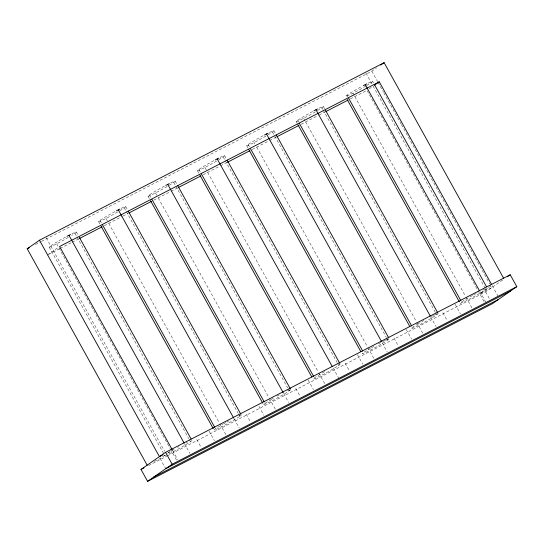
<?xml version="1.0" encoding="UTF-8"?>
<svg xmlns="http://www.w3.org/2000/svg" width="544" height="544" viewBox="0 0 544 544"><rect width="100%" height="100%" fill="white"/><g stroke="black" fill="none" stroke-linecap="round" stroke-linejoin="round"><path stroke-width="0.41" stroke-dasharray="2.72 2.04" d="M47.294 255.054L58.208 247.459M41.528 241.393L371.851 71.223L376.625 67.898M369.022 88.93L372.436 86.557M154.326 461.462L160.065 458.504L166.206 454.233M167.572 453.281L170.299 451.384M167.402 455.838L485.656 291.876L502.704 280.01M35.496 244.501L40.773 241.781M48.722 254.32L59.432 248.798M60.18 248.418L71.393 242.638M72.141 242.25L78.866 238.789M104.292 225.692L122.264 216.43M123.012 216.043L128.255 213.343M153.728 200.219L170.211 191.726M170.959 191.345L177.704 187.87M203.17 174.746L219.749 166.206M220.504 165.818L226.549 162.704M252.226 149.478L268.797 140.937M269.552 140.549L276.325 137.061M301.158 124.27L318.335 115.416M319.083 115.036L325.04 111.962M350.37 98.913L366.976 90.358L477.693 290.095M215.077 429.053L215.553 428.808M240.196 416.112L239.829 416.303L238.592 414.079M264.466 403.607L265.003 403.335M289.85 390.531L289.279 390.83L288.041 388.6M339.177 365.119L338.715 365.357L337.484 363.134M387.947 339.993L386.573 337.838M436.852 314.799L435.486 312.644M461.128 302.294L461.618 302.042M148.546 465.548L166.648 456.226M498.209 296.412L492.028 285.26L479.754 293.808L491.796 287.606L490.151 284.641M371.851 71.223L377.604 81.593M378.012 82.334L383.35 91.97M383.765 92.711L401.016 123.835M401.424 124.576L489.743 283.9M372.674 81.389L373.497 82.872M365.949 73.148L372.735 85.408M373.116 86.088L485.887 289.537M485.656 291.876L489.777 299.309M479.89 291.516L486.479 303.409M478.108 290.836L484.282 301.981M352.954 93.214L354.083 95.254M354.838 96.608L465.555 296.351M465.97 297.092L472.559 308.978M346.956 95.193L347.779 96.676M455.131 304.273L460.482 313.936M442.857 312.82L447.386 320.994M323.381 106.495L324.612 108.718M321.939 107.794L322.762 109.276M323.17 110.017L435.078 311.896M430.726 316.846L436.077 326.509M303.661 118.32L304.864 120.489M305.674 121.944L416.391 321.681M416.799 322.422L422.98 333.567M297.663 120.299L298.486 121.781M296.222 121.598L297.044 123.08M406.218 329.467L411.577 339.13M393.944 338.014L398.473 346.195M273.904 130.682L275.556 133.654M272.462 131.981L386.158 337.096M382.221 342.788L387.165 351.71M254.184 142.508L254.918 143.834M256.754 147.145L367.472 346.882M367.887 347.623L374.061 358.768M248.186 144.486L249.424 146.717M246.745 145.785L247.982 148.016M357.449 354.593L362.807 364.256M345.175 363.14L349.704 371.314M224.631 155.638L226.685 159.344M223.183 156.937L224.828 159.902M225.243 160.643L337.069 362.392M333.125 368.077L339.306 379.229M204.911 167.464L206.876 171.013M207.665 172.434L318.383 372.171M318.791 372.912L324.972 384.057M198.914 169.442L200.559 172.407M197.472 170.741L199.111 173.706M308.128 380.004L313.48 389.667M295.848 388.552L300.383 396.726M175.188 181.111L177.249 184.817M173.747 182.41L175.392 185.375M175.8 186.116L287.633 387.858M283.689 393.55L288.633 402.472M155.468 192.936L157.44 196.486M158.229 197.9L268.94 397.644M269.355 398.385L275.536 409.53M149.471 194.915L151.116 197.88M148.029 196.214L149.675 199.179M258.883 406.334L263.826 415.249M246.194 414.134L250.723 422.307M125.739 206.584L127.799 210.29M124.297 207.883L125.943 210.848M126.351 211.589L238.184 413.338M234.24 419.023L239.183 427.944M106.019 218.409L107.991 221.959M108.78 223.38L219.49 423.116M219.905 423.858L226.086 435.003M100.021 220.388L101.667 223.353M114.947 211.623A15.545 0.87 -29 0 0 98.641 221.707L99.81 223.91M209.08 431.032L214.431 440.694M196.806 439.579L201.334 447.753M76.391 232.009L78.037 234.974M74.95 233.308L76.595 236.273M77.003 237.014L188.836 438.756M189.244 439.504L190.482 441.728M184.484 443.707L189.836 453.37M172.754 450.704L177.698 459.619M56.678 243.834L170.15 448.542M170.558 449.283L176.739 460.428M46.26 237.844L164.56 451.262M49.232 247.112L164.764 455.532M160.065 458.504L165.424 468.166M487.336 288.238A15.545 0.87 -29 0 1 475.687 295.705A15.545 0.87 -29 0 1 460.51 303.328A15.545 0.87 -29 0 1 469.513 297.187M470.193 296.8A15.545 0.87 -29 0 1 473.001 295.215M473.708 294.821A15.545 0.87 -29 0 1 477.918 292.55M482.82 290.04A15.545 0.87 -29 0 1 485.139 288.959M437.505 313.677A15.545 0.87 -29 0 1 429.937 319.076A15.545 0.87 -29 0 1 412.597 328.209A15.545 0.87 -29 0 1 417.139 324.401M417.744 324.04A15.545 0.87 -29 0 1 423.83 320.545M431.501 316.445A15.545 0.87 -29 0 1 433.656 315.37M434.296 315.064A15.545 0.87 -29 0 1 435.968 314.289M385.376 340.265A15.545 0.87 -29 0 1 383.792 342.632A15.545 0.87 -29 0 1 363.766 353.369A15.545 0.87 -29 0 1 370.763 348.106M371.43 347.718A15.545 0.87 -29 0 1 374.211 346.14M378.454 343.808A15.545 0.87 -29 0 1 381.806 342.047M382.582 341.646A15.545 0.87 -29 0 1 384.737 340.571M339.504 364.167A15.545 0.87 -29 0 1 331.044 370.083A15.545 0.87 -29 0 1 313.813 378.998A15.545 0.87 -29 0 1 321.667 373.395M322.334 373.007A15.545 0.87 -29 0 1 325.122 371.43M290.72 389.531A15.545 0.87 -29 0 1 271 401.356A15.545 0.87 -29 0 1 269.695 400.357M270.926 399.629A15.545 0.87 -29 0 1 274.271 397.698M277.093 396.114A15.545 0.87 -29 0 1 279.228 394.944M287.456 390.742A15.545 0.87 -29 0 1 290.061 389.64M239.074 415.732A15.545 0.87 -29 0 1 234.321 419.764A15.545 0.87 -29 0 1 215.376 429.774A15.545 0.87 -29 0 1 222.782 424.34M223.448 423.953A15.545 0.87 -29 0 1 226.229 422.375M226.936 421.981A15.545 0.87 -29 0 1 229.072 420.804M191.923 440.429A15.545 0.87 -29 0 1 183.423 446.094A15.545 0.87 -29 0 1 168.028 454.322M166.96 454.804A15.545 0.87 -29 0 1 165.029 455.124M168.205 452.914A15.545 0.87 -29 0 1 170.177 451.697M172.128 450.527A15.545 0.87 -29 0 1 174.1 449.378M177.589 447.406A15.545 0.87 -29 0 1 179.01 446.617M186.014 442.925A15.545 0.87 -29 0 1 187.415 442.231M368.166 83.191A15.545 0.87 -29 0 1 366.534 85.66M365.935 86.02A15.545 0.87 -29 0 1 345.664 96.506A15.545 0.87 -29 0 1 361.882 86.428M318.872 108.297A15.545 0.87 -29 0 1 317.24 110.765M315.37 111.874A15.545 0.87 -29 0 1 296.276 121.618A15.545 0.87 -29 0 1 312.589 111.534M269.396 132.491A15.545 0.87 -29 0 1 267.77 134.96M265.894 136.068A15.545 0.87 -29 0 1 246.806 145.806A15.545 0.87 -29 0 1 263.112 135.728M220.116 157.44A15.545 0.87 -29 0 1 218.491 159.909M216.614 161.024A15.545 0.87 -29 0 1 197.526 170.762A15.545 0.87 -29 0 1 213.84 160.677M170.68 182.913A15.545 0.87 -29 0 1 169.055 185.382M167.178 186.49A15.545 0.87 -29 0 1 148.09 196.234A15.545 0.87 -29 0 1 164.397 186.15M121.23 208.386A15.545 0.87 -29 0 1 119.605 210.854M117.728 211.97A15.545 0.87 -29 0 1 98.641 221.707M71.883 233.811A15.545 0.87 -29 0 1 71.679 235.416M68.381 237.388A15.545 0.87 -29 0 1 49.293 247.132A15.545 0.87 -29 0 1 65.6 237.048"/><path stroke-width="0.82" d="M147.145 465.161L27.2 248.778L39.474 240.23L384.125 62.676L503.662 278.317M380.718 65.049L384.125 62.676M374.476 85.136L379.256 81.811L491.62 284.519M141.005 469.438L165.56 452.343L510.211 274.788L516.8 286.674L492.245 303.77L147.594 481.324L141.005 469.438L144.024 467.881M147.594 481.324L172.149 464.236L516.8 286.674M507.484 276.685L510.211 274.788M27.2 248.778L29.464 247.615M379.256 81.811L59.568 246.507L172.346 449.956M79.614 238.401L102.048 226.848M129.003 212.956L151.484 201.375M178.452 187.483L200.926 175.909M227.304 162.316L249.961 150.647M277.073 136.673L298.901 125.433M325.788 111.581L348.133 100.062M163.01 454.764L159.419 456.613L39.474 240.23M166.015 468.506L510.66 290.952M153.734 477.054L498.386 299.499M374.32 84.354L486.513 286.756M365.235 84.667L479.482 290.775M348.602 98.158L460.795 300.56M347.16 99.457L459.354 301.859M325.434 110.201L437.75 312.827M315.942 109.772L430.311 316.105M299.309 123.264L411.624 325.89M297.867 124.562L409.768 326.448M276.379 135.143L388.838 338.028M266.465 133.96L381.398 341.306M250.662 148.947L362.705 351.084M248.805 149.505L360.856 351.642M227.093 160.086L339.748 363.317M217.185 158.916L332.302 366.595M201.375 173.89L313.616 376.38M199.934 175.188L311.766 376.938M177.657 185.558L290.306 388.79M167.749 184.389L283.274 392.809M151.939 199.362L264.18 401.853M150.498 200.661L262.738 403.152M128.207 211.031L240.856 414.263M118.3 209.862L233.825 418.282M102.49 224.835L214.73 427.326M101.048 226.134L213.289 428.624M79.268 237.198L191.1 438.947M68.952 235.287L184.069 442.966M165.56 452.343L172.149 464.236M363.256 85.694A15.545 0.87 -29 0 1 366.765 83.885M313.963 110.806A15.545 0.87 -29 0 1 317.472 108.99M264.486 134.994A15.545 0.87 -29 0 1 267.995 133.185M215.213 159.95A15.545 0.87 -29 0 1 218.722 158.134M165.77 185.416A15.545 0.87 -29 0 1 169.279 183.607M116.321 210.895A15.545 0.87 -29 0 1 119.83 209.08M66.973 236.314A15.545 0.87 -29 0 1 70.482 234.505"/></g></svg>
